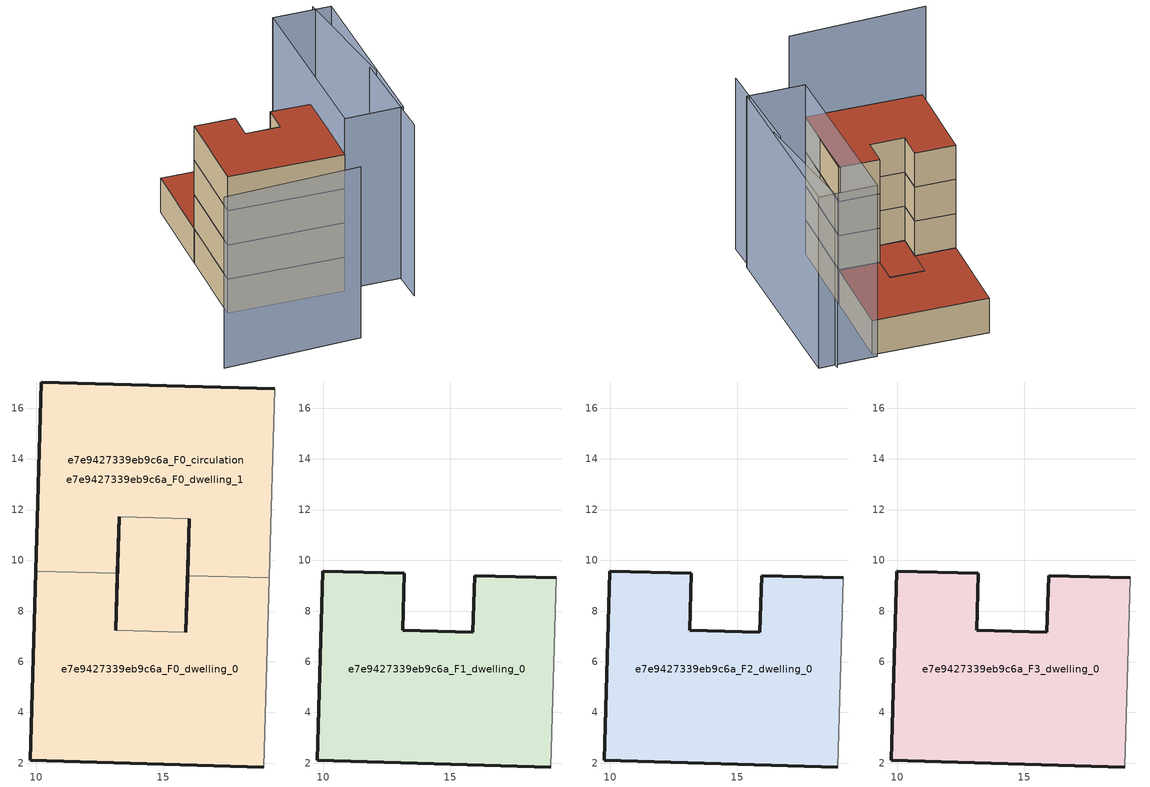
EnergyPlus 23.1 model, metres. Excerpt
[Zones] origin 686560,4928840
e7e9427339eb9c6a_F0_dwelling_0
 floor ground (EU_floor_Construction): 19.19,9.31 18.97,1.85 9.76,2.11 9.98,9.58 13.2,9.48 13.14,7.24 15.9,7.16 15.97,9.4 z0; 16.03,11.64 15.97,9.4 15.9,7.16 13.14,7.24 13.27,11.72 z0
 wall outside (EU_wall_Construction): 15.97,9.4 15.9,7.16 / 13.14,7.24 13.2,9.48 / 9.98,9.58 9.76,2.11 18.97,1.85 z0:3
 wall adiabatic (EU_wall_Construction): 18.97,1.85 19.19,9.31 z0:3
 wall to e7e9427339eb9c6a_F0_dwelling_1 (EU_wall_Construction): 19.19,9.31 15.97,9.4 / 13.2,9.48 9.98,9.58 z0:3
 wall to e7e9427339eb9c6a_F0_circulation (EU_wall_Construction): 15.9,7.16 13.14,7.24 z0:3
 roof outside (EU_floor_Construction): 15.9,7.16 15.97,9.4 16.03,11.64 13.27,11.72 13.14,7.24 z3
e7e9427339eb9c6a_F0_dwelling_1
 floor ground (EU_floor_Construction): 16.03,11.64 15.97,9.4 15.9,7.16 13.14,7.24 13.27,11.72 z0; 19.41,16.77 19.19,9.31 15.97,9.4 16.03,11.64 13.27,11.72 13.2,9.48 9.98,9.58 10.19,17.04 z0
 wall outside (EU_wall_Construction): 19.41,16.77 10.19,17.04 9.98,9.58 / 13.2,9.48 13.27,11.72 / 16.03,11.64 15.97,9.4 z0:3
 wall adiabatic (EU_wall_Construction): 19.19,9.31 19.41,16.77 z0:3
 wall to e7e9427339eb9c6a_F0_circulation (EU_wall_Construction): 13.27,11.72 16.03,11.64 z0:3
 roof outside (EU_roof_Construction): 19.19,9.31 19.41,16.77 10.19,17.04 9.98,9.58 13.2,9.48 13.27,11.72 16.03,11.64 15.97,9.4 z3; 15.9,7.16 15.97,9.4 16.03,11.64 13.27,11.72 13.14,7.24 z3
e7e9427339eb9c6a_F0_circulation
 floor ground (EU_floor_Construction): 19.19,9.31 18.97,1.85 9.76,2.11 9.98,9.58 13.2,9.48 13.14,7.24 15.9,7.16 15.97,9.4 z0; 16.03,11.64 15.97,9.4 15.9,7.16 13.14,7.24 13.27,11.72 z0; 19.41,16.77 19.19,9.31 15.97,9.4 16.03,11.64 13.27,11.72 13.2,9.48 9.98,9.58 10.19,17.04 z0
 wall outside (EU_wall_Construction): 13.27,11.72 13.14,7.24 / 15.9,7.16 16.03,11.64 z0:3
 roof outside (EU_roof_Construction): 15.9,7.16 15.97,9.4 16.03,11.64 13.27,11.72 13.14,7.24 z3; 18.97,1.85 19.19,9.31 15.97,9.4 15.9,7.16 13.14,7.24 13.2,9.48 9.98,9.58 9.76,2.11 z3; 19.19,9.31 19.41,16.77 10.19,17.04 9.98,9.58 13.2,9.48 13.27,11.72 16.03,11.64 15.97,9.4 z3
e7e9427339eb9c6a_F1_dwelling_0
 floor to e7e9427339eb9c6a_F0_dwelling_0 (EU_floor_Construction): 19.19,9.31 18.97,1.85 9.76,2.11 9.98,9.58 13.2,9.48 13.14,7.24 15.9,7.16 15.97,9.4 z3
 wall outside (EU_wall_Construction): 19.19,9.31 15.97,9.4 15.9,7.16 13.14,7.24 13.2,9.48 9.98,9.58 9.76,2.11 18.97,1.85 z3:6
 wall adiabatic (EU_wall_Construction): 18.97,1.85 19.19,9.31 z3:6
e7e9427339eb9c6a_F2_dwelling_0
 floor to e7e9427339eb9c6a_F1_dwelling_0 (EU_floor_Construction): 19.19,9.31 18.97,1.85 9.76,2.11 9.98,9.58 13.2,9.48 13.14,7.24 15.9,7.16 15.97,9.4 z6
 wall outside (EU_wall_Construction): 19.19,9.31 15.97,9.4 15.9,7.16 13.14,7.24 13.2,9.48 9.98,9.58 9.76,2.11 18.97,1.85 z6:9
 wall adiabatic (EU_wall_Construction): 18.97,1.85 19.19,9.31 z6:9
e7e9427339eb9c6a_F3_dwelling_0
 floor to e7e9427339eb9c6a_F2_dwelling_0 (EU_floor_Construction): 19.19,9.31 18.97,1.85 9.76,2.11 9.98,9.58 13.2,9.48 13.14,7.24 15.9,7.16 15.97,9.4 z9
 wall outside (EU_wall_Construction): 19.19,9.31 15.97,9.4 15.9,7.16 13.14,7.24 13.2,9.48 9.98,9.58 9.76,2.11 18.97,1.85 z9:12
 wall adiabatic (EU_wall_Construction): 18.97,1.85 19.19,9.31 z9:12
 roof outside (EU_roof_Construction): 18.97,1.85 19.19,9.31 15.97,9.4 15.9,7.16 13.14,7.24 13.2,9.48 9.98,9.58 9.76,2.11 z12
shading: 6.78,-4.88 17.75,-4.59 / 23.57,-0.61 23.4,8.09 / 23.63,7.42 22.47,17.42 / 19.06,2.09 19.14,17.08 / 19.14,17.08 23.8,17.05 / 23.8,17.05 23.72,2.07 / 23.72,2.07 19.06,2.09 z0:15
[Building]
EU S2 Campaign: North Axis=0; Terrain=City; Solar Distribution=FullExterior
[Site:Location]
Bologna: Latitude=44.5; Longitude=11.25; Time Zone=1; Elevation=37
[SizingPeriod:WeatherFileDays]
AnnualSizingPeriod: Begin Month=1; Begin Day of Month=1; End Month=12; End Day of Month=31; Day of Week for Start Day=Monday; Use Weather File Daylight Saving Period=No; Use Weather File Rain and Snow Indicators=No
[MATERIAL]
EU_InternalMass_Material: Roughness=MediumRough; Thickness=0.1; Conductivity=1; Density=1800; Specific Heat=900; Thermal Absorptance=0.9; Solar Absorptance=0.7; Visible Absorptance=0.7
[MATERIAL:NOMASS] Roughness=MediumRough; Thermal Absorptance=0.9; Solar Absorptance=0.7; Visible Absorptance=0.7
Name | Thermal Resistance
EU_wall_NoMass | 0.937881
EU_roof_NoMass | 0.548572
EU_floor_NoMass | 0.71348
[CONSTRUCTION]
EU_wall_Construction: EU_wall_NoMass
EU_roof_Construction: EU_roof_NoMass
EU_floor_Construction: EU_floor_NoMass
EU_InternalMass_Construction: EU_InternalMass_Material
[ZONE] Type=1; Multiplier=1; Ceiling Height=autocalculate; Floor Area=autocalculate; Part of Total Floor Area=Yes
Name | Volume
e7e9427339eb9c6a_F0_dwelling_0 | 225
e7e9427339eb9c6a_F1_dwelling_0; e7e9427339eb9c6a_F2_dwelling_0; e7e9427339eb9c6a_F3_dwelling_0 | 187.844
e7e9427339eb9c6a_F0_dwelling_1 | 224.998
e7e9427339eb9c6a_F0_circulation | 412.843
[INTERNALMASS] Construction=EU_InternalMass_Construction
Name | Zone or ZoneList | Surface Area
e7e9427339eb9c6a_F0_dwelling_0_EU_InternalMass | e7e9427339eb9c6a_F0_dwelling_0 | 62.6143
e7e9427339eb9c6a_F0_dwelling_1_EU_InternalMass | e7e9427339eb9c6a_F0_dwelling_1 | 62.6143
e7e9427339eb9c6a_F1_dwelling_0_EU_InternalMass | e7e9427339eb9c6a_F1_dwelling_0 | 137.614
e7e9427339eb9c6a_F2_dwelling_0_EU_InternalMass | e7e9427339eb9c6a_F2_dwelling_0 | 137.614
e7e9427339eb9c6a_F3_dwelling_0_EU_InternalMass | e7e9427339eb9c6a_F3_dwelling_0 | 137.614
[OTHEREQUIPMENT] Fuel Type=Electricity; Design Level Calculation Method=Watts/Area; Power per Zone Floor Area=1; Fraction Latent=0; Fraction Radiant=0; Fraction Lost=0; Carbon Dioxide Generation Rate=0; EndUse Subcategory=EU_Step8_InternalGains
Name | Zone or ZoneList or Space or SpaceList | Schedule
EU_Step8_InternalGain_e7e9427339eb9c6a_F0_dwelling_0_f000 | e7e9427339eb9c6a_F0_dwelling_0 | EU_Step8_GainSchedule_e7e9427339eb9c6a_F0_dwelling_0_f000
EU_Step8_InternalGain_e7e9427339eb9c6a_F0_dwelling_1_f000 | e7e9427339eb9c6a_F0_dwelling_1 | EU_Step8_GainSchedule_e7e9427339eb9c6a_F0_dwelling_1_f000
EU_Step8_InternalGain_e7e9427339eb9c6a_F1_dwelling_0_f000 | e7e9427339eb9c6a_F1_dwelling_0 | EU_Step8_GainSchedule_e7e9427339eb9c6a_F1_dwelling_0_f000
EU_Step8_InternalGain_e7e9427339eb9c6a_F2_dwelling_0_f000 | e7e9427339eb9c6a_F2_dwelling_0 | EU_Step8_GainSchedule_e7e9427339eb9c6a_F2_dwelling_0_f000
EU_Step8_InternalGain_e7e9427339eb9c6a_F3_dwelling_0_f000 | e7e9427339eb9c6a_F3_dwelling_0 | EU_Step8_GainSchedule_e7e9427339eb9c6a_F3_dwelling_0_f000
[ZONEINFILTRATION:DESIGNFLOWRATE]
EU_Circulation_Infiltration_e7e9427339eb9c6a_F0_circulation: Zone or ZoneList or Space or SpaceList=e7e9427339eb9c6a_F0_circulation; Schedule=EU_AlwaysOn; Design Flow Rate Calculation Method=Flow/Area; Flow Rate per Floor Area=0.0005; Constant Term Coefficient=1; Temperature Term Coefficient=0; Velocity Term Coefficient=0; Velocity Squared Term Coefficient=0
[ZONEVENTILATION:DESIGNFLOWRATE] Schedule=EU_AlwaysOn; Design Flow Rate Calculation Method=AirChanges/Hour; Air Changes per Hour=0.687892; Ventilation Type=Natural; Fan Pressure Rise=0; Fan Total Efficiency=1; Constant Term Coefficient=1; Temperature Term Coefficient=0; Velocity Term Coefficient=0; Velocity Squared Term Coefficient=0; Minimum Indoor Temperature=-100; Maximum Indoor Temperature=100; Delta Temperature=-100; Minimum Outdoor Temperature=-100; Maximum Outdoor Temperature=100; Maximum Wind Speed=40
Name | Zone or ZoneList or Space or SpaceList
EU_ConstantAir_e7e9427339eb9c6a_F0_dwelling_0 | e7e9427339eb9c6a_F0_dwelling_0
EU_ConstantAir_e7e9427339eb9c6a_F0_dwelling_1 | e7e9427339eb9c6a_F0_dwelling_1
EU_ConstantAir_e7e9427339eb9c6a_F1_dwelling_0 | e7e9427339eb9c6a_F1_dwelling_0
EU_ConstantAir_e7e9427339eb9c6a_F2_dwelling_0 | e7e9427339eb9c6a_F2_dwelling_0
EU_ConstantAir_e7e9427339eb9c6a_F3_dwelling_0 | e7e9427339eb9c6a_F3_dwelling_0
[HVACTEMPLATE:THERMOSTAT] Constant Heating Setpoint=20; Constant Cooling Setpoint=50
EU_HeatOnly_e7e9427339eb9c6a_F0_dwelling_0; EU_HeatOnly_e7e9427339eb9c6a_F0_dwelling_1; EU_HeatOnly_e7e9427339eb9c6a_F1_dwelling_0; EU_HeatOnly_e7e9427339eb9c6a_F2_dwelling_0; EU_HeatOnly_e7e9427339eb9c6a_F3_dwelling_0
[HVACTEMPLATE:ZONE:IDEALLOADSAIRSYSTEM] System Availability Schedule=EU_AlwaysOn; Maximum Heating Supply Air Temperature=50; Minimum Cooling Supply Air Temperature=13; Maximum Heating Supply Air Humidity Ratio=0.0156; Minimum Cooling Supply Air Humidity Ratio=0.0077; Heating Limit=NoLimit; Cooling Limit=NoLimit; Heating Availability Schedule=EU_AlwaysOn; Cooling Availability Schedule=EU_CoolingOff; Dehumidification Control Type=ConstantSensibleHeatRatio; Cooling Sensible Heat Ratio=0.7; Dehumidification Setpoint=60; Humidification Control Type=None; Humidification Setpoint=30; Outdoor Air Method=None; Outdoor Air Flow Rate per Person=0.00944; Outdoor Air Flow Rate per Zone Floor Area=0; Outdoor Air Flow Rate per Zone=0; Demand Controlled Ventilation Type=None; Outdoor Air Economizer Type=NoEconomizer; Heat Recovery Type=None; Sensible Heat Recovery Effectiveness=0.7; Latent Heat Recovery Effectiveness=0.65
Name | Template Thermostat
e7e9427339eb9c6a_F0_dwelling_0 | EU_HeatOnly_e7e9427339eb9c6a_F0_dwelling_0
e7e9427339eb9c6a_F0_dwelling_1 | EU_HeatOnly_e7e9427339eb9c6a_F0_dwelling_1
e7e9427339eb9c6a_F1_dwelling_0 | EU_HeatOnly_e7e9427339eb9c6a_F1_dwelling_0
e7e9427339eb9c6a_F2_dwelling_0 | EU_HeatOnly_e7e9427339eb9c6a_F2_dwelling_0
e7e9427339eb9c6a_F3_dwelling_0 | EU_HeatOnly_e7e9427339eb9c6a_F3_dwelling_0
[SIZING:ZONE] Zone Cooling Design Supply Air Temperature Input Method=SupplyAirTemperature; Zone Cooling Design Supply Air Temperature=13; Zone Heating Design Supply Air Temperature Input Method=SupplyAirTemperature; Zone Heating Design Supply Air Temperature=50; Zone Cooling Design Supply Air Humidity Ratio=0.008; Zone Heating Design Supply Air Humidity Ratio=0.008; Cooling Design Air Flow Method=DesignDay; Cooling Design Air Flow Rate=0; Cooling Minimum Air Flow per Zone Floor Area=0.000762; Cooling Minimum Air Flow=0; Cooling Minimum Air Flow Fraction=0.2; Heating Design Air Flow Method=DesignDay; Heating Design Air Flow Rate=0; Heating Maximum Air Flow per Zone Floor Area=0.002032; Heating Maximum Air Flow=0.141576; Heating Maximum Air Flow Fraction=0.3; Account for Dedicated Outdoor Air System=No; Dedicated Outdoor Air System Control Strategy=NeutralSupplyAir; Dedicated Outdoor Air Low Setpoint Temperature for Design=autosize; Dedicated Outdoor Air High Setpoint Temperature for Design=autosize; Zone Load Sizing Method=Sensible Load Only No Latent Load; Zone Latent Cooling Design Supply Air Humidity Ratio Input Method=HumidityRatioDifference; Zone Cooling Design Supply Air Humidity Ratio Difference=0.005; Zone Latent Heating Design Supply Air Humidity Ratio Input Method=HumidityRatioDifference; Zone Humidification Design Supply Air Humidity Ratio Difference=0.005
e7e9427339eb9c6a_F0_dwelling_0; e7e9427339eb9c6a_F0_dwelling_1; e7e9427339eb9c6a_F1_dwelling_0; e7e9427339eb9c6a_F2_dwelling_0; e7e9427339eb9c6a_F3_dwelling_0
[SCHEDULE:CONSTANT]
Name | Hourly Value
EU_AlwaysOn | 1
EU_CoolingOff | 0
[SCHEDULE:FILE] Column Number=1; Rows to Skip at Top=0; Number of Hours of Data=8760; Column Separator=Comma; Interpolate to Timestep=No; Minutes per Item=60; Adjust Schedule for Daylight Savings=Yes
Name | File
EU_Step8_GainSchedule_e7e9427339eb9c6a_F0_dwelling_0_f000 | ../../schedules/e7e9427339eb9c6a/e7e9427339eb9c6a_F0_dwelling_0_f000_gain.csv
EU_Step8_GainSchedule_e7e9427339eb9c6a_F0_dwelling_1_f000 | ../../schedules/e7e9427339eb9c6a/e7e9427339eb9c6a_F0_dwelling_1_f000_gain.csv
EU_Step8_GainSchedule_e7e9427339eb9c6a_F1_dwelling_0_f000 | ../../schedules/e7e9427339eb9c6a/e7e9427339eb9c6a_F1_dwelling_0_f000_gain.csv
EU_Step8_GainSchedule_e7e9427339eb9c6a_F2_dwelling_0_f000 | ../../schedules/e7e9427339eb9c6a/e7e9427339eb9c6a_F2_dwelling_0_f000_gain.csv
EU_Step8_GainSchedule_e7e9427339eb9c6a_F3_dwelling_0_f000 | ../../schedules/e7e9427339eb9c6a/e7e9427339eb9c6a_F3_dwelling_0_f000_gain.csv
